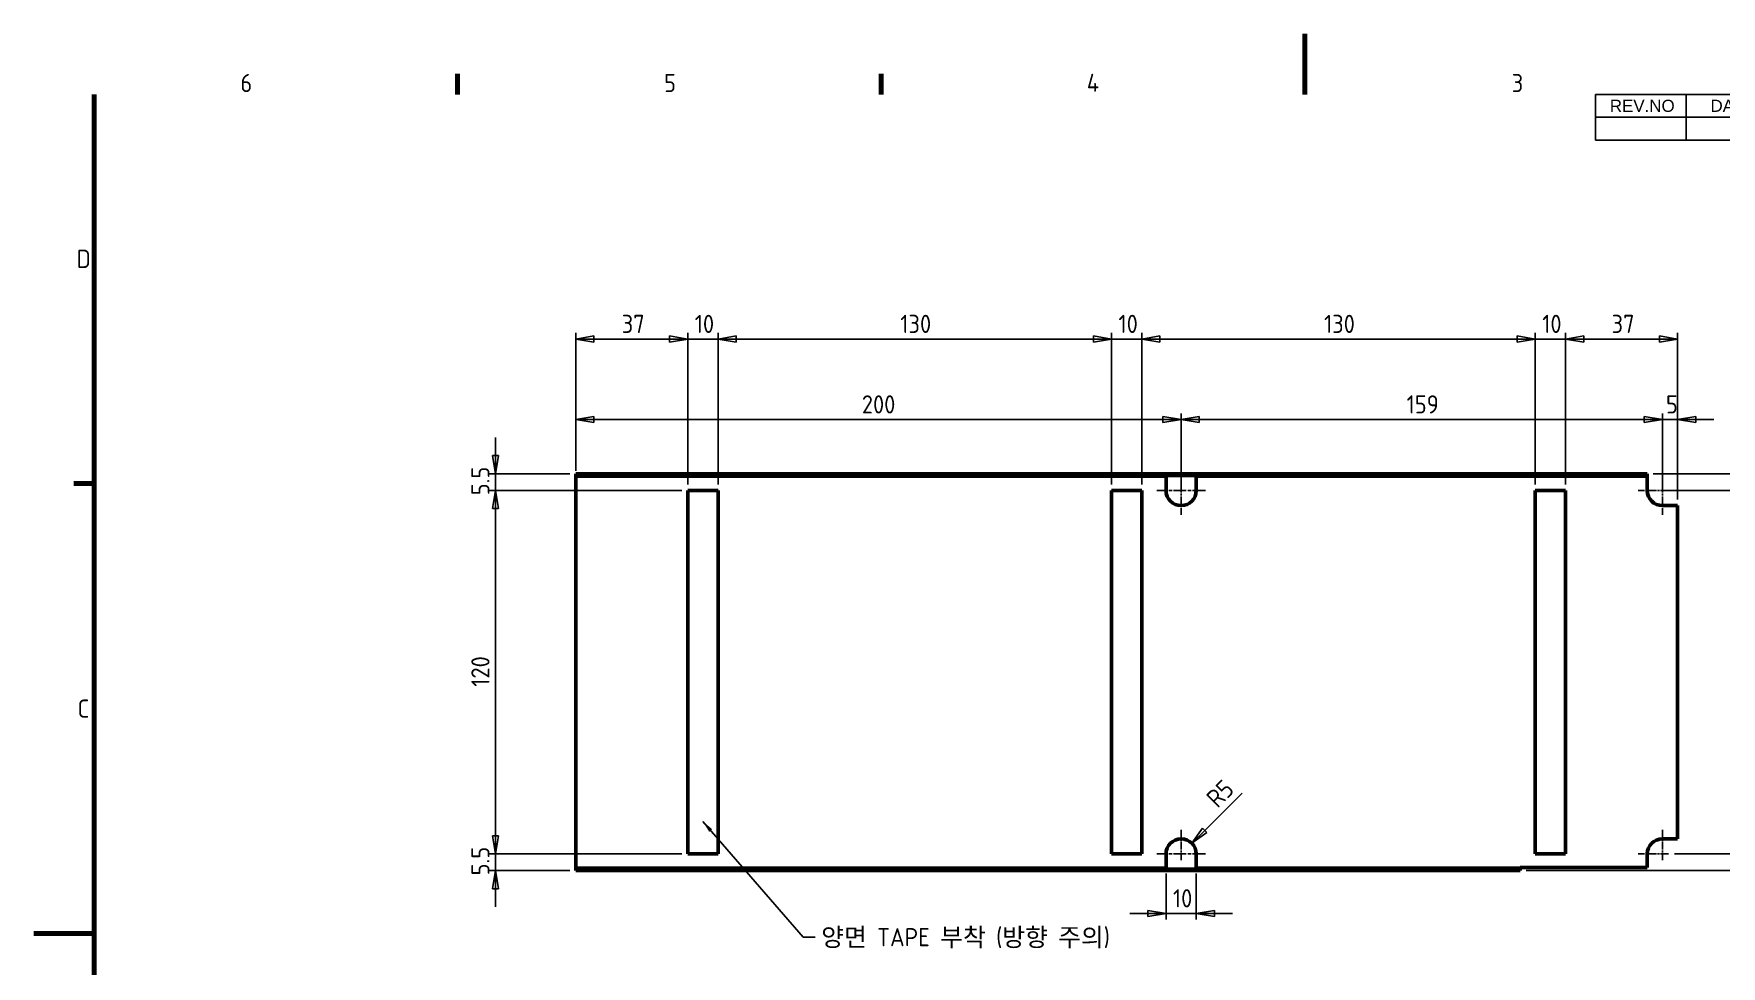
# Model space of a CAD drawing. Header units: millimetres. Extents: x 0 to 840, y 0 to 594.
# Drawn here: x 0 to 558, y 286 to 594 of the extents above; entities that cross this region are included whole.
import ezdxf

# ---------------------------------------------------------------- set-up
doc = ezdxf.new("R2010")
doc.units = ezdxf.units.MM
doc.header["$LTSCALE"] = 2
doc.linetypes.add('CHAIN', pattern=[0.3543, 0.2362, -0.0295, 0.0591, -0.0295])
doc.linetypes.add('DASHED', pattern=[0.2067, 0.1654, -0.0413])
doc.layers.get('0').update_dxf_attribs({"lineweight": 25})
for name, color, linetype, lineweight in [('가려진 것(ISO)', 5, 'DASHED', 35), ('가시적인 것(ISO)', 7, 'Continuous', 50), ('가시적인 좁은 것(ISO)', 1, 'Continuous', 35), ('경계(ISO)', 7, 'Continuous', 70), ('기호(ISO)', 7, 'Continuous', 25), ('중심 표식(ISO)', 1, 'Continuous', 25), ('치수(ISO)', 7, 'Continuous', 25)]:
    doc.layers.add(name, color=color, linetype=linetype, lineweight=lineweight)
doc.styles.add('ISO ProportionalPSTEK', font='isocp.shx')
doc.styles.add('주 문자 (JIS)', font='arial.ttf')
doc.dimstyles.new('PSTEK', dxfattribs={"dimscale": 2, "dimtxt": 3, "dimasz": 3, "dimexe": 1, "dimexo": 1, "dimgap": 1, "dimtad": 1, "dimrnd": 1e-08, "dimdsep": 46, "dimtxsty": 'ISO ProportionalPSTEK', "dimblk": 'Filled-1', "dimcen": 0.09, "dimdle": 10, "dimclrd": 3, "dimclre": 3, "dimclrt": 1, "dimadec": 1, "dimazin": 2, "dimtfac": 1, "dimtmove": 0, "dimatfit": 3, "dimfxl": 0, "dimtolj": 1, "dimlwd": -1, "dimlwe": -1, "dimarcsym": 0})
doc.dimstyles.new('PSTEK$7', dxfattribs={"dimscale": 2, "dimtxt": 3, "dimasz": 2, "dimexe": 1, "dimexo": 1, "dimgap": 1, "dimtad": 1, "dimrnd": 1e-08, "dimdsep": 46, "dimtxsty": 'ISO ProportionalPSTEK', "dimblk": 'Filled-1', "dimcen": 0.09, "dimdle": 10, "dimclrd": 3, "dimclre": 3, "dimclrt": 1, "dimadec": 1, "dimazin": 2, "dimtfac": 1, "dimtmove": 0, "dimatfit": 3, "dimfxl": 0, "dimtolj": 1, "dimlwd": -1, "dimlwe": -1, "dimarcsym": 0})

# ---------------------------------------------------------------- blocks, each defined once
blk = doc.blocks.new('경계 Default Border')
at = {"layer": '경계(ISO)'}
for p, q in [((70, 287), (70, 290.4)), ((140, 287), (140, 290.4)), ((10, 222.75), (6.6, 222.75))]:
    blk.add_line(p, q, dxfattribs=at)
at = {"layer": '경계(ISO)', "flags": 128}
for points in [[(210, 297), (210, 287)], [(10, 10), (10, 287)], [(0, 148.5), (10, 148.5)]]:
    blk.add_lwpolyline(points, dxfattribs=at)
at = {"layer": '경계(ISO)', "color": 1, "char_height": 3, "attachment_point": 7, "style": 'ISO ProportionalPSTEK'}
for s, insert in [('6', (34.14, 287.37)), ('5', (104.14, 287.37)), ('4', (173.97, 287.4)), ('3', (244.17, 287.37)), ('D', (7.08, 258.35)), ('C', (7.24, 184.1))]:
    blk.add_mtext(s, dxfattribs=dict(at, insert=insert))
blk = doc.blocks.new('리비전 내역')
at = {"layer": '기호(ISO)'}
for p, q in [((258, 287), (410, 287)), ((258, 287), (258, 283.22)), ((273, 287), (273, 283.22)), ((288, 287), (288, 283.22)), ((365, 287), (365, 283.22)), ((380, 287), (380, 283.22)), ((395, 287), (395, 283.22)), ((410, 287), (410, 283.22)), ((258, 283.22), (410, 283.22)), ((258, 283.22), (258, 279.44)), ((273, 283.22), (273, 279.44)), ((288, 283.22), (288, 279.44)), ((365, 283.22), (365, 279.44)), ((380, 283.22), (380, 279.44)), ((395, 283.22), (395, 279.44)), ((410, 283.22), (410, 279.44)), ((258, 279.44), (410, 279.44))]:
    blk.add_line(p, q, dxfattribs=at)
at = {"layer": '기호(ISO)', "color": 7, "char_height": 2, "attachment_point": 7, "style": '주 문자 (JIS)'}
for s, insert in [('REV.NO', (260.37, 284.08)), ('DATE', (277, 284.11)), ('DESCRIPTION OF REVISION', (307.78, 284.08)), ('DRA.BY', (367.52, 284.11)), ('CH.BY', (383.38, 284.08)), ('APP.BY', (397.45, 284.11))]:
    blk.add_mtext(s, dxfattribs=dict(at, insert=insert))
blk = doc.blocks.new('Filled-1')
at = {"color": 0}
for p, q in [((0, 0), (-1, 0.167)), ((-1, 0.167), (-1, -0.167)), ((-1, 0), (0, 0)), ((-1, -0.167), (0, 0))]:
    blk.add_line(p, q, dxfattribs=at)
at = {"color": 0, "flags": 128}
blk.add_lwpolyline([(-1, -0.167), (0, 0)], dxfattribs=at)
at = {"color": 0}
blk.add_solid([(-1, -0.167), (0, 0), (-1, 0.167), (-1, -0.167)], dxfattribs=at)
blk = doc.blocks.new('*D14')
at = {"layer": 'Defpoints', "color": 0}
for p in [(216.1, 493.22), (179.1, 447.72), (216.1, 443.22)]:
    blk.add_point(p, dxfattribs=at)
at = {"layer": '치수(ISO)', "color": 3}
for p, q in [((179.1, 449.72), (179.1, 495.22)), ((185.1, 493.22), (210.1, 493.22)), ((216.1, 445.22), (216.1, 495.22))]:
    blk.add_line(p, q, dxfattribs=at)
at = {"layer": '치수(ISO)', "color": 3, "xscale": 6, "yscale": 6, "zscale": 6, "rotation": 180}
blk.add_blockref('Filled-1', (179.1, 493.22), dxfattribs=at)
at = {"layer": '치수(ISO)', "color": 3, "xscale": 6, "yscale": 6, "zscale": 6}
blk.add_blockref('Filled-1', (216.1, 493.22), dxfattribs=at)
at = {"layer": '치수(ISO)', "color": 1, "insert": (194.28, 501.22), "char_height": 6, "attachment_point": 1, "style": 'ISO ProportionalPSTEK'}
blk.add_mtext('\\A1;37', dxfattribs=at)
blk = doc.blocks.new('*D15')
at = {"layer": 'Defpoints', "color": 0}
for p in [(226.1, 493.22), (216.1, 443.22), (226.1, 443.22)]:
    blk.add_point(p, dxfattribs=at)
at = {"layer": '치수(ISO)', "color": 3}
for p, q in [((210.1, 493.22), (204.1, 493.22)), ((216.1, 445.22), (216.1, 495.22)), ((216.1, 493.22), (226.1, 493.22)), ((226.1, 445.22), (226.1, 495.22)), ((232.1, 493.22), (238.1, 493.22))]:
    blk.add_line(p, q, dxfattribs=at)
at = {"layer": '치수(ISO)', "color": 3, "xscale": 6, "yscale": 6, "zscale": 6}
blk.add_blockref('Filled-1', (216.1, 493.22), dxfattribs=at)
at = {"layer": '치수(ISO)', "color": 3, "xscale": 6, "yscale": 6, "zscale": 6, "rotation": 180}
blk.add_blockref('Filled-1', (226.1, 493.22), dxfattribs=at)
at = {"layer": '치수(ISO)', "color": 1, "insert": (218.4, 501.22), "char_height": 6, "attachment_point": 1, "style": 'ISO ProportionalPSTEK'}
blk.add_mtext('\\A1;10', dxfattribs=at)
blk = doc.blocks.new('*D16')
at = {"layer": 'Defpoints', "color": 0}
for p in [(356.1, 493.22), (226.1, 443.22), (356.1, 443.22)]:
    blk.add_point(p, dxfattribs=at)
at = {"layer": '치수(ISO)', "color": 3}
for p, q in [((226.1, 445.22), (226.1, 495.22)), ((232.1, 493.22), (350.1, 493.22)), ((356.1, 445.22), (356.1, 495.22))]:
    blk.add_line(p, q, dxfattribs=at)
at = {"layer": '치수(ISO)', "color": 3, "xscale": 6, "yscale": 6, "zscale": 6, "rotation": 180}
blk.add_blockref('Filled-1', (226.1, 493.22), dxfattribs=at)
at = {"layer": '치수(ISO)', "color": 3, "xscale": 6, "yscale": 6, "zscale": 6}
blk.add_blockref('Filled-1', (356.1, 493.22), dxfattribs=at)
at = {"layer": '치수(ISO)', "color": 1, "insert": (286.32, 501.22), "char_height": 6, "attachment_point": 1, "style": 'ISO ProportionalPSTEK'}
blk.add_mtext('\\A1;130', dxfattribs=at)
blk = doc.blocks.new('*D17')
at = {"layer": 'Defpoints', "color": 0}
for p in [(366.1, 493.22), (356.1, 443.22), (366.1, 443.22)]:
    blk.add_point(p, dxfattribs=at)
at = {"layer": '치수(ISO)', "color": 3}
for p, q in [((350.1, 493.22), (344.1, 493.22)), ((356.1, 445.22), (356.1, 495.22)), ((356.1, 493.22), (366.1, 493.22)), ((366.1, 445.22), (366.1, 495.22)), ((372.1, 493.22), (378.1, 493.22))]:
    blk.add_line(p, q, dxfattribs=at)
at = {"layer": '치수(ISO)', "color": 3, "xscale": 6, "yscale": 6, "zscale": 6}
blk.add_blockref('Filled-1', (356.1, 493.22), dxfattribs=at)
at = {"layer": '치수(ISO)', "color": 3, "xscale": 6, "yscale": 6, "zscale": 6, "rotation": 180}
blk.add_blockref('Filled-1', (366.1, 493.22), dxfattribs=at)
at = {"layer": '치수(ISO)', "color": 1, "insert": (358.4, 501.22), "char_height": 6, "attachment_point": 1, "style": 'ISO ProportionalPSTEK'}
blk.add_mtext('\\A1;10', dxfattribs=at)
blk = doc.blocks.new('*D18')
at = {"layer": 'Defpoints', "color": 0}
for p in [(496.1, 493.22), (366.1, 443.22), (496.1, 443.22)]:
    blk.add_point(p, dxfattribs=at)
at = {"layer": '치수(ISO)', "color": 3}
for p, q in [((366.1, 445.22), (366.1, 495.22)), ((372.1, 493.22), (490.1, 493.22)), ((496.1, 445.22), (496.1, 495.22))]:
    blk.add_line(p, q, dxfattribs=at)
at = {"layer": '치수(ISO)', "color": 3, "xscale": 6, "yscale": 6, "zscale": 6, "rotation": 180}
blk.add_blockref('Filled-1', (366.1, 493.22), dxfattribs=at)
at = {"layer": '치수(ISO)', "color": 3, "xscale": 6, "yscale": 6, "zscale": 6}
blk.add_blockref('Filled-1', (496.1, 493.22), dxfattribs=at)
at = {"layer": '치수(ISO)', "color": 1, "insert": (426.32, 501.22), "char_height": 6, "attachment_point": 1, "style": 'ISO ProportionalPSTEK'}
blk.add_mtext('\\A1;130', dxfattribs=at)
blk = doc.blocks.new('*D19')
at = {"layer": 'Defpoints', "color": 0}
for p in [(506.1, 493.22), (496.1, 443.22), (506.1, 443.22)]:
    blk.add_point(p, dxfattribs=at)
at = {"layer": '치수(ISO)', "color": 3}
for p, q in [((490.1, 493.22), (484.1, 493.22)), ((496.1, 445.22), (496.1, 495.22)), ((496.1, 493.22), (506.1, 493.22)), ((506.1, 445.22), (506.1, 495.22)), ((512.1, 493.22), (518.1, 493.22))]:
    blk.add_line(p, q, dxfattribs=at)
at = {"layer": '치수(ISO)', "color": 3, "xscale": 6, "yscale": 6, "zscale": 6}
blk.add_blockref('Filled-1', (496.1, 493.22), dxfattribs=at)
at = {"layer": '치수(ISO)', "color": 3, "xscale": 6, "yscale": 6, "zscale": 6, "rotation": 180}
blk.add_blockref('Filled-1', (506.1, 493.22), dxfattribs=at)
at = {"layer": '치수(ISO)', "color": 1, "insert": (498.4, 501.22), "char_height": 6, "attachment_point": 1, "style": 'ISO ProportionalPSTEK'}
blk.add_mtext('\\A1;10', dxfattribs=at)
blk = doc.blocks.new('*D20')
at = {"layer": 'Defpoints', "color": 0}
for p in [(543.1, 493.22), (506.1, 443.22), (543.1, 438.22)]:
    blk.add_point(p, dxfattribs=at)
at = {"layer": '치수(ISO)', "color": 3}
for p, q in [((506.1, 445.22), (506.1, 495.22)), ((512.1, 493.22), (537.1, 493.22)), ((543.1, 440.22), (543.1, 495.22))]:
    blk.add_line(p, q, dxfattribs=at)
at = {"layer": '치수(ISO)', "color": 3, "xscale": 6, "yscale": 6, "zscale": 6, "rotation": 180}
blk.add_blockref('Filled-1', (506.1, 493.22), dxfattribs=at)
at = {"layer": '치수(ISO)', "color": 3, "xscale": 6, "yscale": 6, "zscale": 6}
blk.add_blockref('Filled-1', (543.1, 493.22), dxfattribs=at)
at = {"layer": '치수(ISO)', "color": 1, "insert": (521.32, 501.22), "char_height": 6, "attachment_point": 1, "style": 'ISO ProportionalPSTEK'}
blk.add_mtext('\\A1;37', dxfattribs=at)
blk = doc.blocks.new('*D21')
at = {"layer": 'Defpoints', "color": 0}
for p in [(152.58, 323.22), (216.1, 323.22), (179.1, 317.72)]:
    blk.add_point(p, dxfattribs=at)
at = {"layer": '치수(ISO)', "color": 3}
for p, q in [((152.58, 329.22), (152.58, 335.22)), ((214.1, 323.22), (150.58, 323.22)), ((152.58, 317.72), (152.58, 323.22)), ((177.1, 317.72), (150.58, 317.72)), ((152.58, 311.72), (152.58, 305.72))]:
    blk.add_line(p, q, dxfattribs=at)
at = {"layer": '치수(ISO)', "color": 3, "xscale": 6, "yscale": 6, "zscale": 6}
for p, rotation in [((152.58, 323.22), 270), ((152.58, 317.72), 90)]:
    blk.add_blockref('Filled-1', p, dxfattribs=dict(at, rotation=rotation))
at = {"layer": '치수(ISO)', "color": 1, "insert": (144.58, 316.14), "char_height": 6, "attachment_point": 1, "rotation": 90, "style": 'ISO ProportionalPSTEK'}
blk.add_mtext('\\A1;5.5', dxfattribs=at)
blk = doc.blocks.new('*D22')
at = {"layer": 'Defpoints', "color": 0}
for p in [(152.58, 448.72), (179.1, 448.72), (216.1, 443.22)]:
    blk.add_point(p, dxfattribs=at)
at = {"layer": '치수(ISO)', "color": 3}
for p, q in [((152.58, 454.72), (152.58, 460.72)), ((177.1, 448.72), (150.58, 448.72)), ((152.58, 443.22), (152.58, 448.72)), ((214.1, 443.22), (150.58, 443.22)), ((152.58, 437.22), (152.58, 431.22))]:
    blk.add_line(p, q, dxfattribs=at)
at = {"layer": '치수(ISO)', "color": 3, "xscale": 6, "yscale": 6, "zscale": 6}
for p, rotation in [((152.58, 448.72), 270), ((152.58, 443.22), 90)]:
    blk.add_blockref('Filled-1', p, dxfattribs=dict(at, rotation=rotation))
at = {"layer": '치수(ISO)', "color": 1, "insert": (144.58, 441.64), "char_height": 6, "attachment_point": 1, "rotation": 90, "style": 'ISO ProportionalPSTEK'}
blk.add_mtext('\\A1;5.5', dxfattribs=at)
blk = doc.blocks.new('*D23')
at = {"layer": 'Defpoints', "color": 0}
for p in [(152.58, 443.22), (216.1, 443.22), (216.1, 323.22)]:
    blk.add_point(p, dxfattribs=at)
at = {"layer": '치수(ISO)', "color": 3}
for p, q in [((214.1, 443.22), (150.58, 443.22)), ((152.58, 329.22), (152.58, 437.22)), ((214.1, 323.22), (150.58, 323.22))]:
    blk.add_line(p, q, dxfattribs=at)
at = {"layer": '치수(ISO)', "color": 3, "xscale": 6, "yscale": 6, "zscale": 6}
for p, rotation in [((152.58, 443.22), 90), ((152.58, 323.22), 270)]:
    blk.add_blockref('Filled-1', p, dxfattribs=dict(at, rotation=rotation))
at = {"layer": '치수(ISO)', "color": 1, "insert": (144.58, 378.43), "char_height": 6, "attachment_point": 1, "rotation": 90, "style": 'ISO ProportionalPSTEK'}
blk.add_mtext('\\A1;120', dxfattribs=at)
blk = doc.blocks.new('*D24')
at = {"layer": 'Defpoints', "color": 0}
for p in [(379.1, 466.64), (179.1, 447.72), (379.1, 443.22)]:
    blk.add_point(p, dxfattribs=at)
at = {"layer": '치수(ISO)', "color": 3}
for p, q in [((179.1, 449.72), (179.1, 468.64)), ((379.1, 445.22), (379.1, 468.64)), ((185.1, 466.64), (373.1, 466.64))]:
    blk.add_line(p, q, dxfattribs=at)
at = {"layer": '치수(ISO)', "color": 3, "xscale": 6, "yscale": 6, "zscale": 6, "rotation": 180}
blk.add_blockref('Filled-1', (179.1, 466.64), dxfattribs=at)
at = {"layer": '치수(ISO)', "color": 3, "xscale": 6, "yscale": 6, "zscale": 6}
blk.add_blockref('Filled-1', (379.1, 466.64), dxfattribs=at)
at = {"layer": '치수(ISO)', "color": 1, "insert": (273.61, 474.64), "char_height": 6, "attachment_point": 1, "style": 'ISO ProportionalPSTEK'}
blk.add_mtext('\\A1;200', dxfattribs=at)
blk = doc.blocks.new('*D25')
at = {"layer": 'Defpoints', "color": 0}
for p in [(538.1, 466.64), (379.1, 443.22), (538.1, 443.22)]:
    blk.add_point(p, dxfattribs=at)
at = {"layer": '치수(ISO)', "color": 3}
for p, q in [((379.1, 445.22), (379.1, 468.64)), ((538.1, 445.22), (538.1, 468.64)), ((385.1, 466.64), (532.1, 466.64))]:
    blk.add_line(p, q, dxfattribs=at)
at = {"layer": '치수(ISO)', "color": 3, "xscale": 6, "yscale": 6, "zscale": 6, "rotation": 180}
blk.add_blockref('Filled-1', (379.1, 466.64), dxfattribs=at)
at = {"layer": '치수(ISO)', "color": 3, "xscale": 6, "yscale": 6, "zscale": 6}
blk.add_blockref('Filled-1', (538.1, 466.64), dxfattribs=at)
at = {"layer": '치수(ISO)', "color": 1, "insert": (453.61, 474.64), "char_height": 6, "attachment_point": 1, "style": 'ISO ProportionalPSTEK'}
blk.add_mtext('\\A1;159', dxfattribs=at)
blk = doc.blocks.new('*D26')
at = {"layer": 'Defpoints', "color": 0}
for p in [(543.1, 466.64), (538.1, 443.22), (543.1, 438.22)]:
    blk.add_point(p, dxfattribs=at)
at = {"layer": '치수(ISO)', "color": 3}
for p, q in [((538.1, 445.22), (538.1, 468.64)), ((543.1, 440.22), (543.1, 468.64)), ((532.1, 466.64), (526.1, 466.64)), ((538.1, 466.64), (543.1, 466.64)), ((549.1, 466.64), (555.1, 466.64))]:
    blk.add_line(p, q, dxfattribs=at)
at = {"layer": '치수(ISO)', "color": 3, "xscale": 6, "yscale": 6, "zscale": 6}
blk.add_blockref('Filled-1', (538.1, 466.64), dxfattribs=at)
at = {"layer": '치수(ISO)', "color": 3, "xscale": 6, "yscale": 6, "zscale": 6, "rotation": 180}
blk.add_blockref('Filled-1', (543.1, 466.64), dxfattribs=at)
at = {"layer": '치수(ISO)', "color": 1, "insert": (539.28, 474.64), "char_height": 6, "attachment_point": 1, "style": 'ISO ProportionalPSTEK'}
blk.add_mtext('\\A1;5', dxfattribs=at)
blk = doc.blocks.new('*D27')
at = {"layer": 'Defpoints', "color": 0}
for p in [(533.1, 448.72), (573.01, 448.72), (538.1, 443.22)]:
    blk.add_point(p, dxfattribs=at)
at = {"layer": '치수(ISO)', "color": 3}
for p, q in [((573.01, 454.72), (573.01, 460.72)), ((535.1, 448.72), (575.01, 448.72)), ((573.01, 443.22), (573.01, 448.72)), ((540.1, 443.22), (575.01, 443.22)), ((573.01, 437.22), (573.01, 431.22))]:
    blk.add_line(p, q, dxfattribs=at)
at = {"layer": '치수(ISO)', "color": 3, "xscale": 6, "yscale": 6, "zscale": 6}
for p, rotation in [((573.01, 448.72), 270), ((573.01, 443.22), 90)]:
    blk.add_blockref('Filled-1', p, dxfattribs=dict(at, rotation=rotation))
at = {"layer": '치수(ISO)', "color": 1, "insert": (565.01, 441.64), "char_height": 6, "attachment_point": 1, "rotation": 90, "style": 'ISO ProportionalPSTEK'}
blk.add_mtext('\\A1;5.5', dxfattribs=at)
blk = doc.blocks.new('*D28')
at = {"layer": 'Defpoints', "color": 0}
for p in [(538.1, 443.22), (573.01, 443.22), (540.1, 323.22)]:
    blk.add_point(p, dxfattribs=at)
at = {"layer": '치수(ISO)', "color": 3}
for p, q in [((540.1, 443.22), (575.01, 443.22)), ((573.01, 329.22), (573.01, 437.22)), ((542.1, 323.22), (575.01, 323.22))]:
    blk.add_line(p, q, dxfattribs=at)
at = {"layer": '치수(ISO)', "color": 3, "xscale": 6, "yscale": 6, "zscale": 6}
for p, rotation in [((573.01, 443.22), 90), ((573.01, 323.22), 270)]:
    blk.add_blockref('Filled-1', p, dxfattribs=dict(at, rotation=rotation))
at = {"layer": '치수(ISO)', "color": 1, "insert": (565.01, 378.43), "char_height": 6, "attachment_point": 1, "rotation": 90, "style": 'ISO ProportionalPSTEK'}
blk.add_mtext('\\A1;120', dxfattribs=at)
blk = doc.blocks.new('*D29')
at = {"layer": 'Defpoints', "color": 0}
for p in [(540.1, 323.22), (573.01, 323.22), (491.1, 317.72)]:
    blk.add_point(p, dxfattribs=at)
at = {"layer": '치수(ISO)', "color": 3}
for p, q in [((573.01, 329.22), (573.01, 335.22)), ((542.1, 323.22), (575.01, 323.22)), ((573.01, 317.72), (573.01, 323.22)), ((493.1, 317.72), (575.01, 317.72)), ((573.01, 311.72), (573.01, 305.72))]:
    blk.add_line(p, q, dxfattribs=at)
at = {"layer": '치수(ISO)', "color": 3, "xscale": 6, "yscale": 6, "zscale": 6}
for p, rotation in [((573.01, 323.22), 270), ((573.01, 317.72), 90)]:
    blk.add_blockref('Filled-1', p, dxfattribs=dict(at, rotation=rotation))
at = {"layer": '치수(ISO)', "color": 1, "insert": (565.01, 316.14), "char_height": 6, "attachment_point": 1, "rotation": 90, "style": 'ISO ProportionalPSTEK'}
blk.add_mtext('\\A1;5.5', dxfattribs=at)
blk = doc.blocks.new('*D33')
at = {"layer": 'Defpoints', "color": 0}
for p in [(382.64, 326.75), (379.1, 323.22)]:
    blk.add_point(p, dxfattribs=at)
at = {"layer": '치수(ISO)', "color": 3}
blk.add_line((399.22, 343.33), (386.88, 330.99), dxfattribs=at)
at = {"layer": '치수(ISO)', "color": 3, "xscale": 6, "yscale": 6, "zscale": 6, "rotation": 224.9999999999912}
blk.add_blockref('Filled-1', (382.64, 326.75), dxfattribs=at)
at = {"layer": '치수(ISO)', "color": 1, "insert": (386.88, 342.31), "char_height": 6, "attachment_point": 1, "rotation": 45, "style": 'ISO ProportionalPSTEK'}
blk.add_mtext('\\A1;R5', dxfattribs=at)
blk = doc.blocks.new('*D34')
at = {"layer": 'Defpoints', "color": 0}
for p in [(374.1, 318.72), (384.1, 318.72), (384.1, 303.58)]:
    blk.add_point(p, dxfattribs=at)
at = {"layer": '치수(ISO)', "color": 3}
for p, q in [((374.1, 316.72), (374.1, 301.58)), ((384.1, 316.72), (384.1, 301.58)), ((368.1, 303.58), (362.1, 303.58)), ((374.1, 303.58), (384.1, 303.58)), ((390.1, 303.58), (396.1, 303.58))]:
    blk.add_line(p, q, dxfattribs=at)
at = {"layer": '치수(ISO)', "color": 3, "xscale": 6, "yscale": 6, "zscale": 6}
blk.add_blockref('Filled-1', (374.1, 303.58), dxfattribs=at)
at = {"layer": '치수(ISO)', "color": 3, "xscale": 6, "yscale": 6, "zscale": 6, "rotation": 180}
blk.add_blockref('Filled-1', (384.1, 303.58), dxfattribs=at)
at = {"layer": '치수(ISO)', "color": 1, "insert": (376.4, 311.58), "char_height": 6, "attachment_point": 1, "style": 'ISO ProportionalPSTEK'}
blk.add_mtext('\\A1;10', dxfattribs=at)

msp = doc.modelspace()

# ---------------------------------------------------------------- linework, layer by layer
at = {"layer": '가려진 것(ISO)', "ltscale": 24.826216}
for p, q in [((374.104, 448.215), (179.104, 448.215)), ((179.104, 318.215), (374.104, 318.215))]:
    msp.add_line(p, q, dxfattribs=at)
at = {"layer": '가려진 것(ISO)', "ltscale": 25.744696}
msp.add_line((533.104, 448.215), (384.104, 448.215), dxfattribs=at)
at = {"layer": '가려진 것(ISO)', "ltscale": 25.882935}
msp.add_line((384.104, 318.215), (491.104, 318.215), dxfattribs=at)
at = {"layer": '가시적인 것(ISO)'}
for p, q in [((179.104, 448.715), (374.104, 448.715)), ((179.104, 448.715), (179.104, 447.715)), ((179.104, 447.715), (179.104, 318.715)), ((374.104, 448.715), (384.104, 448.715)), ((374.104, 448.715), (374.104, 447.715)), ((384.104, 448.215), (374.104, 448.215)), ((374.104, 443.215), (374.104, 447.715)), ((384.104, 448.715), (533.104, 448.715)), ((384.104, 447.715), (384.104, 448.715)), ((384.104, 447.715), (384.104, 443.215)), ((533.104, 448.715), (533.104, 447.715)), ((533.104, 443.215), (533.104, 447.715)), ((216.104, 443.215), (216.104, 323.215)), ((226.104, 443.215), (216.104, 443.215)), ((226.104, 323.215), (226.104, 443.215)), ((356.104, 443.215), (356.104, 323.215)), ((366.104, 443.215), (356.104, 443.215)), ((366.104, 323.215), (366.104, 443.215)), ((496.104, 443.215), (496.104, 323.215)), ((506.104, 443.215), (496.104, 443.215)), ((506.104, 323.215), (506.104, 443.215)), ((543.104, 438.215), (538.104, 438.215)), ((543.104, 328.215), (543.104, 438.215)), ((538.104, 328.215), (543.104, 328.215)), ((179.104, 318.715), (179.104, 317.715)), ((216.104, 323.215), (226.104, 323.215)), ((356.104, 323.215), (366.104, 323.215)), ((374.104, 318.715), (374.104, 323.215)), ((374.104, 318.715), (374.104, 317.715)), ((374.104, 318.215), (384.104, 318.215)), ((384.104, 323.215), (384.104, 318.715)), ((384.104, 317.715), (384.104, 318.715)), ((491.104, 318.715), (533.104, 318.715)), ((491.104, 318.715), (491.104, 317.715)), ((496.104, 323.215), (506.104, 323.215)), ((533.104, 318.715), (533.104, 323.215)), ((374.104, 317.715), (179.104, 317.715)), ((384.104, 317.715), (374.104, 317.715)), ((491.104, 317.715), (384.104, 317.715))]:
    msp.add_line(p, q, dxfattribs=at)
for centre, start, end in [((379.104, 443.215), 180, 0), ((538.104, 443.215), 180, 270), ((379.104, 323.215), 0, 180), ((538.104, 323.215), 90, 180)]:
    msp.add_arc(centre, 5, start, end, dxfattribs=at)
at = {"layer": '가시적인 좁은 것(ISO)'}
for p, q in [((374.104, 447.715), (179.104, 447.715)), ((533.104, 447.715), (384.104, 447.715)), ((179.104, 318.715), (374.104, 318.715)), ((384.104, 318.715), (491.104, 318.715))]:
    msp.add_line(p, q, dxfattribs=at)
at = {"layer": '중심 표식(ISO)', "linetype": 'CHAIN', "ltscale": 8.88956}
for p, q in [((387.104, 443.215), (371.104, 443.215)), ((387.104, 323.215), (371.104, 323.215))]:
    msp.add_line(p, q, dxfattribs=at)
at = {"layer": '중심 표식(ISO)', "linetype": 'CHAIN', "ltscale": 5.555937}
for p, q in [((379.104, 445.215), (379.104, 435.215)), ((540.104, 443.215), (530.104, 443.215)), ((538.104, 445.215), (538.104, 435.215)), ((379.104, 331.215), (379.104, 321.215)), ((538.104, 331.215), (538.104, 321.215)), ((540.104, 323.215), (530.104, 323.215))]:
    msp.add_line(p, q, dxfattribs=at)

# ---------------------------------------------------------------- block references
at = {"xscale": 2, "yscale": 2, "zscale": 2}
msp.add_blockref('경계 Default Border', (0, 0), dxfattribs=at)
at = {"layer": '기호(ISO)', "xscale": 2, "yscale": 2, "zscale": 2}
msp.add_blockref('리비전 내역', (0, 0), dxfattribs=at)

# ---------------------------------------------------------------- texts
at = {"layer": '기호(ISO)', "color": 1, "insert": (260.174, 298.741), "char_height": 6, "width": 111.43267, "attachment_point": 1, "style": 'ISO ProportionalPSTEK'}
msp.add_mtext('{\\fISOCP|b0|i0;\\H6.0000;양면 TAPE 부착 (방향 주의)}', dxfattribs=at)

# ---------------------------------------------------------------- dimensions: what is measured, and where the dimension line sits
at = {"layer": '치수(ISO)', "color": 3}
for base, p1, p2, angle, override, picture, middle in [((216.104, 493.215), (179.104, 447.715), (216.104, 443.215), 180, {"dimdec": 2, "dimblk2": 'Filled-1', "dimsah": 1, "dimtp": 0, "dimtm": 0, "dimtdec": 2, "dimtofl": 0, "dimatfit": 1}, '*D14', (197.584, 493.215)), ((226.104, 493.215), (216.104, 443.215), (226.104, 443.215), 180, {"dimdec": 2, "dimblk1": 'Filled-1', "dimblk2": 'Filled-1', "dimsah": 1, "dimtp": 0, "dimtm": 0, "dimtdec": 2, "dimtofl": 1, "dimatfit": 1}, '*D15', (221.104, 493.215)), ((356.104, 493.215), (226.104, 443.215), (356.104, 443.215), 180, {"dimdec": 2, "dimblk1": 'Filled-1', "dimblk2": 'Filled-1', "dimsah": 1, "dimtp": 0, "dimtm": 0, "dimtdec": 2, "dimtofl": 0, "dimatfit": 1}, '*D16', (291.124, 493.215)), ((366.104, 493.215), (356.104, 443.215), (366.104, 443.215), 180, {"dimdec": 2, "dimblk1": 'Filled-1', "dimblk2": 'Filled-1', "dimsah": 1, "dimtp": 0, "dimtm": 0, "dimtdec": 2, "dimtofl": 1, "dimatfit": 1}, '*D17', (361.104, 493.215)), ((496.104, 493.215), (366.104, 443.215), (496.104, 443.215), 180, {"dimdec": 2, "dimblk1": 'Filled-1', "dimblk2": 'Filled-1', "dimsah": 1, "dimtp": 0, "dimtm": 0, "dimtdec": 2, "dimtofl": 0, "dimatfit": 1}, '*D18', (431.124, 493.215)), ((506.104, 493.215), (496.104, 443.215), (506.104, 443.215), 180, {"dimdec": 2, "dimblk1": 'Filled-1', "dimblk2": 'Filled-1', "dimsah": 1, "dimtp": 0, "dimtm": 0, "dimtdec": 2, "dimtofl": 1, "dimatfit": 1}, '*D19', (501.104, 493.215)), ((543.104, 493.215), (506.104, 443.215), (543.104, 438.215), 180, {"dimdec": 2, "dimblk1": 'Filled-1', "dimsah": 1, "dimtp": 0, "dimtm": 0, "dimtdec": 2, "dimtofl": 0, "dimatfit": 1}, '*D20', (524.624, 493.215)), ((379.104, 466.635), (179.104, 447.715), (379.104, 443.215), 180, {"dimdec": 2, "dimblk2": 'Filled-1', "dimsah": 1, "dimtp": 0, "dimtm": 0, "dimtdec": 2, "dimtofl": 0, "dimatfit": 1}, '*D24', (279.084, 466.635)), ((538.104, 466.635), (379.104, 443.215), (538.104, 443.215), 180, {"dimdec": 2, "dimblk1": 'Filled-1', "dimblk2": 'Filled-1', "dimsah": 1, "dimtp": 0, "dimtm": 0, "dimtdec": 2, "dimtofl": 0, "dimatfit": 1}, '*D25', (458.624, 466.635)), ((543.104, 466.635), (538.104, 443.215), (543.104, 438.215), 180, {"dimdec": 2, "dimblk1": 'Filled-1', "dimsah": 1, "dimtp": 0, "dimtm": 0, "dimtdec": 2, "dimtofl": 1, "dimatfit": 1}, '*D26', (540.604, 466.635)), ((152.578, 448.715), (216.104, 443.215), (179.104, 448.715), 90, {"dimdec": 2, "dimblk1": 'Filled-1', "dimsah": 1, "dimtp": 0, "dimtm": 0, "dimtdec": 2, "dimtofl": 1, "dimatfit": 1}, '*D22', (152.578, 445.965)), ((573.007, 448.715), (538.104, 443.215), (533.104, 448.715), 90, {"dimdec": 2, "dimblk1": 'Filled-1', "dimsah": 1, "dimtp": 0, "dimtm": 0, "dimtdec": 2, "dimtofl": 1, "dimatfit": 1}, '*D27', (573.007, 445.965)), ((152.578, 443.215), (216.104, 323.215), (216.104, 443.215), 90, {"dimdec": 2, "dimblk1": 'Filled-1', "dimblk2": 'Filled-1', "dimsah": 1, "dimtp": 0, "dimtm": 0, "dimtdec": 2, "dimtofl": 0, "dimatfit": 1}, '*D23', (152.578, 383.235)), ((573.007, 443.215), (540.104, 323.215), (538.104, 443.215), 90, {"dimdec": 2, "dimblk1": 'Filled-1', "dimblk2": 'Filled-1', "dimsah": 1, "dimtp": 0, "dimtm": 0, "dimtdec": 2, "dimtofl": 0, "dimatfit": 1}, '*D28', (573.007, 383.235)), ((152.578, 323.215), (179.104, 317.715), (216.104, 323.215), 90, {"dimdec": 2, "dimblk2": 'Filled-1', "dimsah": 1, "dimtp": 0, "dimtm": 0, "dimtdec": 2, "dimtofl": 1, "dimatfit": 1}, '*D21', (152.578, 320.465)), ((573.007, 323.215), (491.104, 317.715), (540.104, 323.215), 90, {"dimdec": 2, "dimblk2": 'Filled-1', "dimsah": 1, "dimtp": 0, "dimtm": 0, "dimtdec": 2, "dimtofl": 1, "dimatfit": 1}, '*D29', (573.007, 320.465)), ((384.104, 303.577), (374.104, 318.715), (384.104, 318.715), 180, {"dimdec": 2, "dimtp": 0, "dimtm": 0, "dimtdec": 2, "dimtofl": 1, "dimatfit": 1}, '*D34', (379.104, 303.577))]:
    dim = msp.add_linear_dim(base=base, p1=p1, p2=p2, angle=angle, dimstyle='PSTEK', override=override, dxfattribs=at)
    dim.commit()
    dim.dimension.update_dxf_attribs({"geometry": picture, "text_midpoint": middle, "dimtype": 160})
dim = msp.add_radius_dim(center=(379.104, 323.215), mpoint=(382.64, 326.751), dimstyle='PSTEK', override={"dimdec": 2, "dimcen": 0, "dimtp": 0, "dimtm": 0, "dimtdec": 2, "dimtofl": 0}, dxfattribs=at)
dim.commit()
dim.dimension.update_dxf_attribs({"geometry": '*D33', "text_midpoint": (391.637, 342.819)})

# ---------------------------------------------------------------- leaders
at = {"layer": '기호(ISO)', "color": 3, "annotation_type": 0, "has_hookline": 1, "hookline_direction": 0, "text_width": 100.841}
msp.add_leader([(221.05, 333.981), (254.174, 295.741), (258.174, 295.741)], dimstyle='PSTEK$7', override={"dimtad": 0}, dxfattribs=at)

doc.saveas('drawing.dxf')
